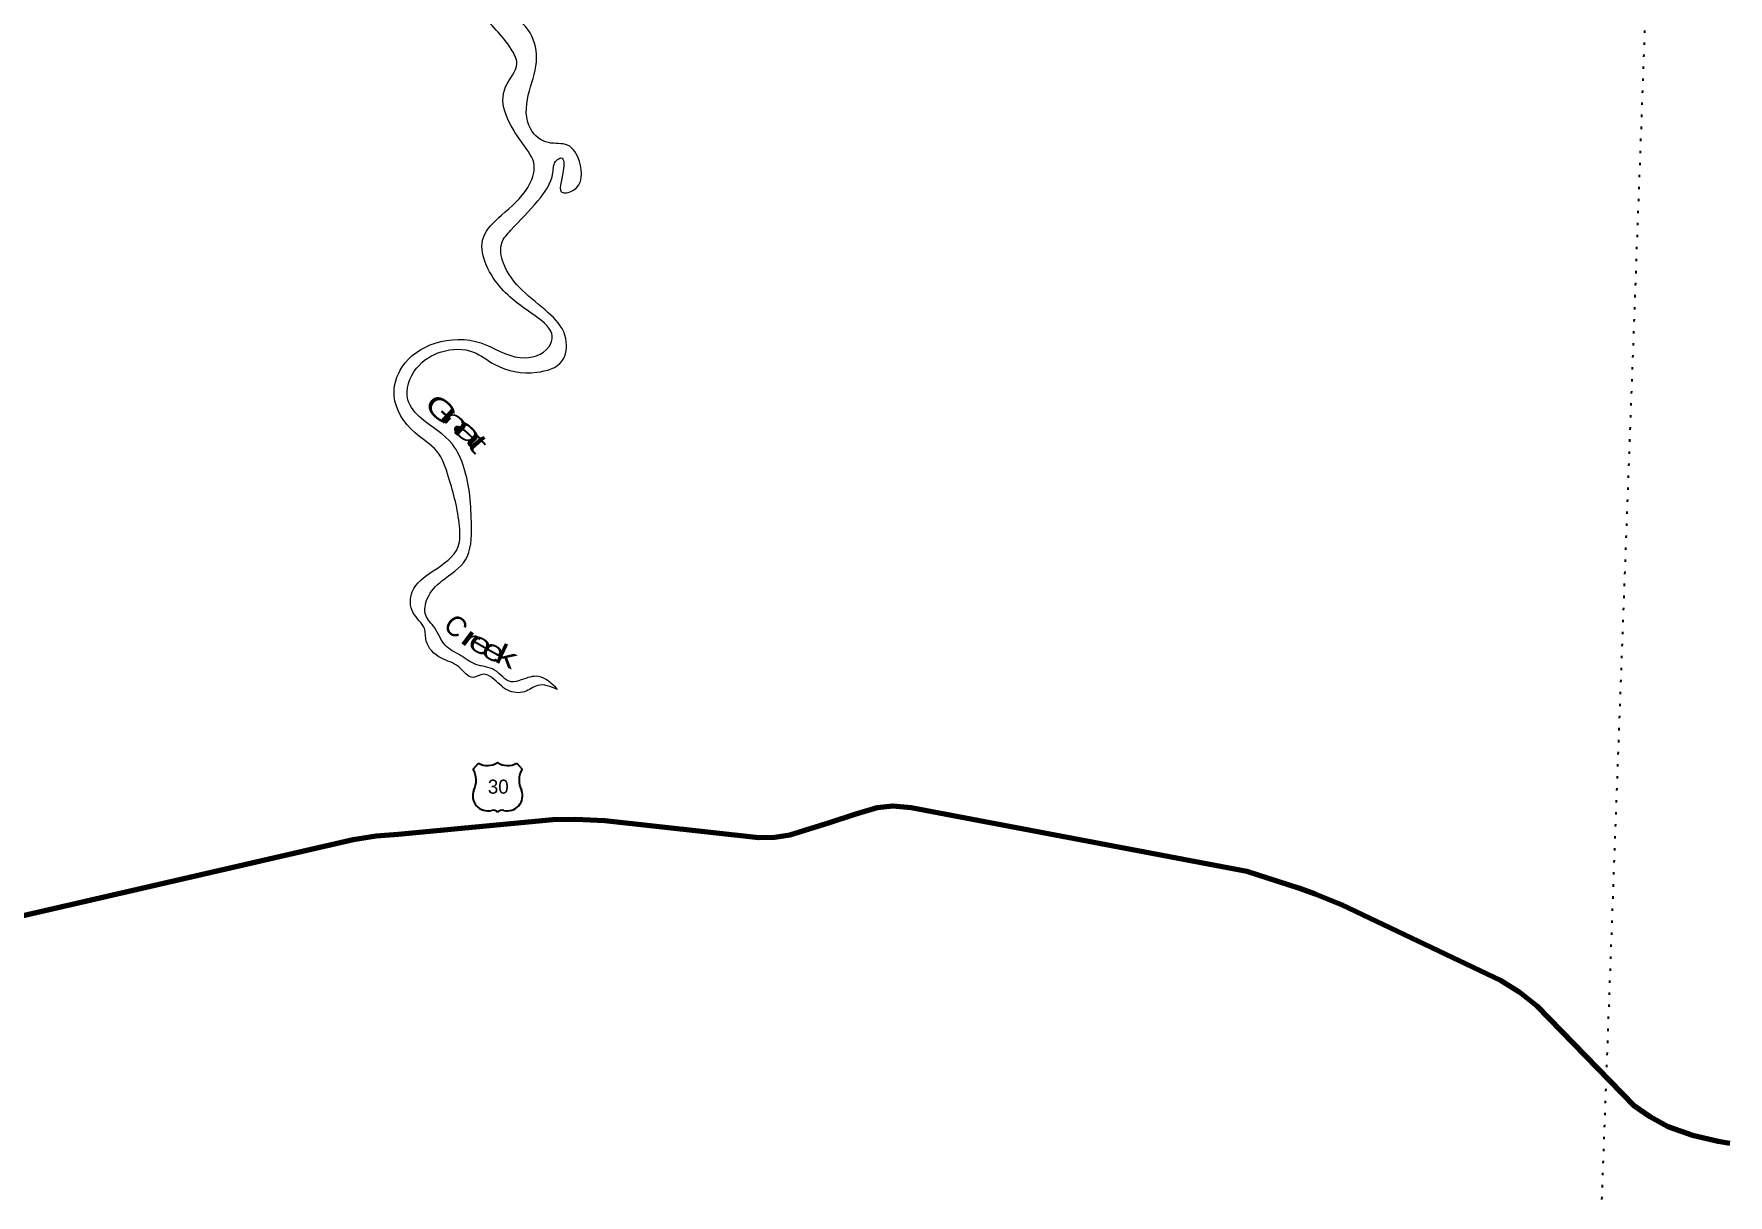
# Model space of a CAD drawing. Header units: feet. Extents: x -762378 to -505285, y -497909 to -353855.
# Drawn here: x -646937 to -630046, y -479619 to -468039 of the extents above; entities that cross this region are included whole.
import ezdxf
from ezdxf.enums import TextEntityAlignment as Align

# ---------------------------------------------------------------- set-up
doc = ezdxf.new("R2010")
doc.units = ezdxf.units.FT
doc.header["$LTSCALE"] = 80
doc.linetypes.add('DOTTED', pattern=[1.5, 0.3, -1.2])
for name, color, linetype, lineweight in [('16', 7, 'Continuous', 25), ('20', 7, 'Continuous', 70), ('39', 7, 'Continuous', 13), ('6', 7, 'DOTTED', 25)]:
    doc.layers.add(name, color=color, linetype=linetype, lineweight=lineweight)
doc.layers.add('41', color=7, linetype='Continuous')

msp = doc.modelspace()

# ---------------------------------------------------------------- linework, layer by layer
at = {"layer": '16'}
for p, q in [((-642557.52, -475369.88), (-642506.21, -475311.12)), ((-642314.45, -475305.15), (-642314.73, -475305.35)), ((-642122.36, -475311.03), (-642070.97, -475369.88))]:
    msp.add_line(p, q, dxfattribs=at)
for centre, radius, start, end in [((-642415.13, -475153.46), 182.07, 239.97227, 303.45418), ((-642213.35, -475153.96), 181.52, 236.33975, 300.08743), ((-642213.36, -475153.46), 182.07, 236.54582, 236.59441), ((-642750.5, -475480.51), 222.05, 332.97043, 29.75871), ((-641878, -475480.51), 222.05, 150.24129, 207.02957), ((-642411.31, -475635.41), 151.42, 159.09177, 283.81923), ((-642217.19, -475635.41), 151.42, 256.18077, 20.90823)]:
    msp.add_arc(centre, radius, start, end, dxfattribs=at)
for centre, major_axis, start_param, end_param in [((-642355.97, -475834.23), (-19.56, 51.67), 4.95877769, 6.28318531), ((-642272.52, -475834.23), (19.56, 51.67), 0, 1.32637542)]:
    msp.add_ellipse(centre, major_axis=major_axis, ratio=0.929097, start_param=start_param, end_param=end_param, dxfattribs=at)
at = {"layer": '20'}
for points in [[(-666682.19, -479085.22), (-651592.32, -478178.24), (-651457.78, -478155.9), (-651234.05, -478108.54), (-650936.37, -478020.1), (-647994.67, -477069.97), (-647379.52, -476908.52), (-643753.14, -476071.22), (-643523.84, -476037.46), (-643306.05, -476018.21), (-641762.36, -475873.17), (-641538.79, -475869.36), (-641244.86, -475883.12), (-639709.78, -476052.39), (-639549.71, -476050.22), (-639401.28, -476027.5), (-639005.56, -475901.46), (-638754.41, -475818.4), (-638530.49, -475753.68), (-638374.16, -475736.76), (-638192.13, -475753.68), (-637842.99, -475820.22), (-634844.8, -476389.05)], [(-634844.8, -476389.05), (-634330.24, -476553.52), (-634163.97, -476612.86), (-633893.02, -476723.62), (-632316.07, -477475.38), (-632127.93, -477590.34), (-631952.94, -477732.53), (-630986.29, -478724.37), (-630826.27, -478833.98), (-630646.23, -478934.97), (-630401.99, -479021.86), (-630144.23, -479080.77), (-630030.87, -479102.03)]]:
    msp.add_lwpolyline(points, dxfattribs=at)
at = {"layer": '39'}
for points in [[(-641715.56, -474577.44), (-641906.16, -474446.8), (-642078.75, -474480.75), (-642178.24, -474500.11), (-642343.75, -474383.85), (-642530.15, -474326.81), (-642684.85, -474237.16), (-642836.96, -474135.59), (-642943.34, -473959.91), (-643030.09, -473837.36), (-643014.02, -473667.5), (-642869.02, -473493.74), (-642633.82, -473284.12), (-642575.4, -472941.64), (-642650.64, -472361.97), (-642764.49, -472131.74), (-643074.2, -471874.14), (-643208.3, -471689.12), (-643123.01, -471374.01), (-642873.83, -471209.21), (-642556.13, -471212.27), (-642340.72, -471336.93), (-641921.86, -471413.04), (-641671.12, -471300.51), (-641642.87, -471042.91), (-641809.38, -470820.21), (-642256.75, -470325.23), (-642273.49, -470125.71), (-642182.94, -469997.54), (-641913.66, -469705.23), (-641763.55, -469423.31), (-641727.58, -469300.57), (-641682.2, -469276.63), (-641660.15, -469406.15), (-641664.34, -469622.74), (-641556.54, -469597.75), (-641498.77, -469311.45), (-641615.84, -469149.31), (-641807.77, -469124.13), (-641984.47, -468989.27), (-642008.73, -468650.9), (-641926.61, -468317.58), (-641989.45, -468029.55), (-642232.24, -467803.23), (-642467.24, -467496.99), (-642397.47, -467297.57), (-642410.66, -467108.26), (-642479.69, -467078.88), (-642554.47, -467001.06), (-642552.55, -466832.54), (-642564.13, -466609.18), (-642716.39, -466595.92), (-642899.62, -466599.25), (-642933.27, -466758.24), (-643042.75, -466861.43), (-643279.86, -466898.33), (-643478.26, -466754.41), (-643981.22, -466329.05), (-644807.01, -465966.62), (-645250.6, -465945.54), (-646391.6, -465782.91), (-647109.14, -465726.72), (-648413.81, -465664.7), (-648592.69, -465575.91), (-648737.96, -465585.06), (-648899.72, -465517.16), (-649047.4, -465492.07), (-649161.26, -465432.46), (-649230.83, -465457.26), (-649196.1, -465531.17), (-649072.76, -465603.27), (-648941.9, -465643.62), (-648961.91, -465733.62), (-649084.72, -465771.32), (-649524.93, -465806.6), (-650140.01, -465753.27), (-650456.77, -465730.19), (-650809.94, -465711.39), (-650828.02, -465668.38), (-650674.68, -465360.52), (-650041.53, -464519.46), (-649759.09, -464161.53), (-649740.12, -464058.06), (-649780.69, -463910.3)], [(-641715.56, -474577.44), (-641916.43, -474536.64), (-642046.1, -474598.72), (-642212.41, -474584.8), (-642369.51, -474460.91), (-642456.32, -474424.66), (-642558.38, -474455.94), (-642702.28, -474350.75), (-642875.22, -474264.24), (-643026.04, -474092.48), (-643044.36, -473969.16), (-643155.69, -473813.32), (-643165.83, -473602.07), (-642956.91, -473395.22), (-642708.05, -473152.12), (-642694.4, -472948.03), (-642802.17, -472461.15), (-642920.63, -472200.6), (-643137.31, -472017.67), (-643345.19, -471648.49), (-643267.25, -471361.13), (-642936.19, -471123.95), (-642481.43, -471121.48), (-642087.96, -471266.64), (-641801.18, -471157.83), (-641770.17, -471054.92), (-641927.98, -470860.75), (-642295.73, -470554.22), (-642455.88, -470068.87), (-642274.39, -469846.66), (-642013.89, -469569.99), (-641949.3, -469352.26), (-642069.37, -469125.75), (-642234.05, -468565.92), (-642122.53, -468334.36), (-642178.14, -468191.2), (-642488.39, -467817.15), (-642855.88, -467462.46), (-643144.98, -467492.88), (-643381.95, -467441.47), (-643661.25, -467221.44), (-643990.45, -466780.25), (-644393.77, -466459.98), (-644908.03, -466359.26), (-645582.68, -466246.9), (-646536.68, -466171.45), (-648231.77, -466155.11), (-648445.18, -466201.17), (-648642.83, -466211.85), (-649074.66, -466197.34), (-649891.28, -466194.66), (-650141.21, -466204.86), (-650845.98, -466261.68), (-651802.23, -466276.45), (-652331.37, -466235.24), (-652360.7, -466259.94), (-652269.53, -466416.83), (-652311.5, -466581.44), (-652423.08, -466686.53), (-652487.65, -466775.8), (-652470.87, -466889.01), (-652500.74, -466967.88), (-652567.49, -466890.43), (-652600.83, -466744.33), (-652457.25, -466600.6), (-652440.22, -466452.87), (-652580.34, -466267.56), (-653114.6, -466121.73), (-653856, -465931.93), (-654187.12, -466042.65), (-654722.85, -466396.56), (-655399.46, -466922.43), (-655821.69, -467556.73), (-656087.07, -468192.47), (-656214.59, -468720.35), (-656370.16, -469331.2), (-656552.45, -470039.14), (-656623.33, -470475.36), (-656627.4, -470561.48), (-656479.67, -470500.26), (-656234.68, -470168.66), (-656085.11, -469770.3), (-656034.44, -469421.43), (-655883.73, -469211.8), (-655751.6, -469097.65), (-655665, -468925.12), (-655530.51, -468760.9), (-655394.36, -468476.31), (-655336.45, -468272.31), (-655328.35, -468228.54), (-655300.3, -468316.18)]]:
    msp.add_spline(points, degree=3, dxfattribs=at)
at = {"layer": '6'}
msp.add_lwpolyline([(-630522.6, -456547.27), (-630675.62, -462488.67), (-631824.1, -493690.72)], dxfattribs=at)

# ---------------------------------------------------------------- texts
at = {"layer": '16'}
msp.add_text('30', height=140, dxfattribs=at).set_placement((-642307.9, -475615.66), align=Align.CENTER)
at = {"layer": '41'}
for s, rotation, width, p in [('G', 318.445, 1.55, (-642940.09, -471861.9)), ('n', 317.365, 2.05, (-642800.06, -471970.98)), ('a', 316.172, 2.1, (-642674.29, -472078.51)), ('t', 311.391, 1.85, (-642583.72, -472187.69)), ('r', 323.194, 1.9, (-642635.17, -474146.07)), ('e', 329.815, 1.5, (-642529.25, -474203.2)), ('e', 330.78, 1.45, (-642399.16, -474277)), ('k', 334.935, 1.5, (-642264.6, -474335.87))]:
    msp.add_text(s, height=200, rotation=rotation, dxfattribs=dict(at, width=width)).set_placement(p, align=Align.CENTER)
msp.add_text('C', height=200, rotation=317.853, dxfattribs=at).set_placement((-642796.3, -474018.69), align=Align.CENTER)

doc.saveas('drawing.dxf')
